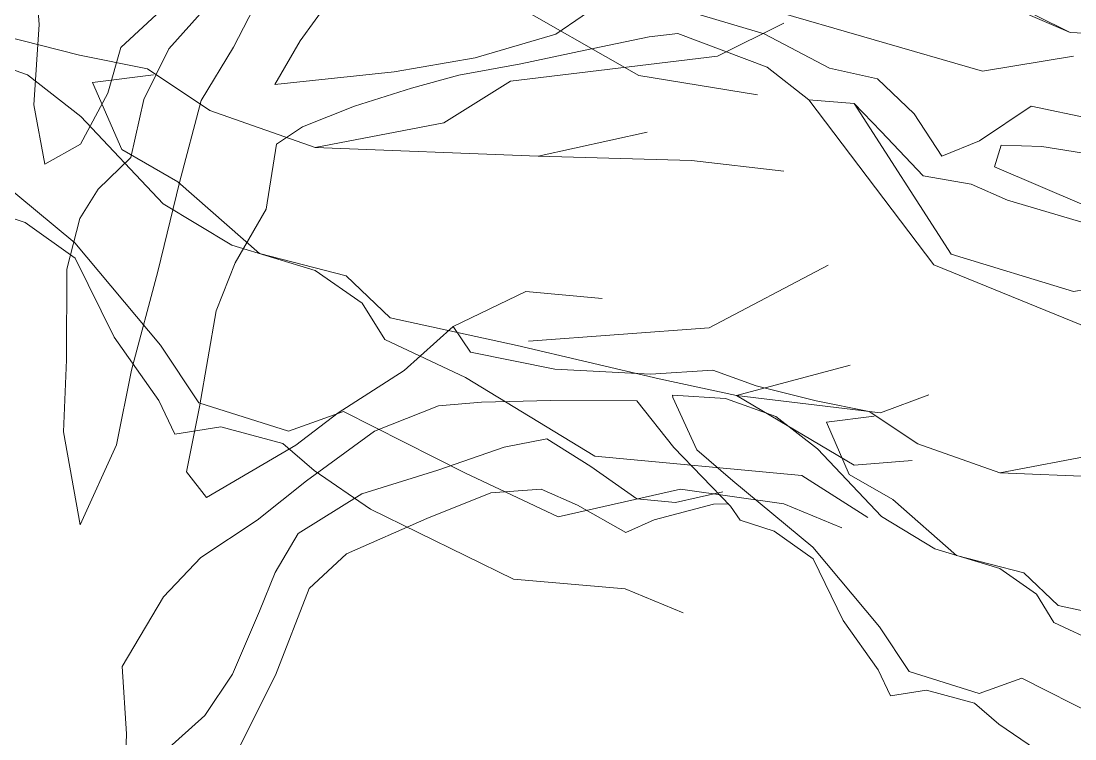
# Model space of a CAD drawing. Header units: millimetres. Extents: x -13512 to 8923, y -6533 to 5096.
# Drawn here: x -462.3 to -216.1, y -6106.2 to -5938.6 of the extents above; entities that cross this region are included whole.
import ezdxf

# ---------------------------------------------------------------- set-up
doc = ezdxf.new("R2010")
doc.units = ezdxf.units.MM
for name, color, linetype, lineweight in [('A-ELEWACJA CIENKA', 11, 'Continuous', 13), ('B-materiały', 9, 'Continuous', 0), ('Layer1', 7, 'Continuous', 0)]:
    doc.layers.add(name, color=color, linetype=linetype, lineweight=lineweight)

# ---------------------------------------------------------------- blocks, each defined once
blk = doc.blocks.new('A$C2EBD462E')
at = {"layer": 'B-materiały'}
for p, q in [((-54.34, 519.05), (-52.64, 495.63)), ((-7.25, 490.31), (1.8, 507.85)), ((160.38, 507.56), (188.22, 493.74)), ((188.22, 493.74), (157.87, 506.75)), ((-33.51, 490.21), (-18.77, 503.98)), ((15.37, 501.49), (8.35, 491.81)), ((68.09, 493.31), (80.72, 502.01)), ((94.17, 500.11), (116.69, 493.41)), ((-13.63, 499.64), (-22.33, 489.93)), ((-52.64, 495.63), (-53.84, 476.85)), ((49.23, 487.81), (68.09, 493.31)), ((89.89, 492.74), (74.89, 489.57)), ((96.58, 493.47), (89.89, 492.74)), ((117.44, 485.61), (96.58, 493.47)), ((116.69, 493.41), (131.97, 485.41)), ((188.22, 493.74), (206.52, 492.92)), ((-36.59, 479.52), (-33.51, 490.21)), ((-22.33, 489.93), (-28.17, 478.05)), ((-14.76, 477.83), (-7.25, 490.31)), ((8.35, 491.81), (2.46, 481.61)), ((30.32, 484.54), (49.23, 487.81)), ((74.89, 489.57), (59.88, 486.4)), ((59.88, 486.4), (45.42, 483.8)), ((127.13, 478.03), (117.44, 485.61)), ((131.97, 485.41), (143.21, 482.9)), ((2.46, 481.61), (30.32, 484.54)), ((45.42, 483.8), (34.33, 480.73)), ((143.21, 482.9), (151.79, 474.74)), ((34.33, 480.73), (21.03, 476.49)), ((-43, 467.62), (-36.59, 479.52)), ((-28.17, 478.05), (-31.19, 464.57)), ((-19.87, 458.71), (-14.76, 477.83)), ((156.37, 439.5), (127.13, 478.03)), ((137.76, 477.18), (127.13, 478.03)), ((-53.84, 476.85), (-51.26, 462.95)), ((21.03, 476.49), (8.85, 471.72)), ((137.76, 477.18), (160.38, 441.94)), ((144.07, 470.63), (137.76, 477.18)), ((167.03, 468.42), (179.12, 476.54)), ((179.12, 476.54), (193.16, 473.54)), ((151.79, 474.74), (158.18, 464.84)), ((8.85, 471.72), (2.81, 467.65)), ((153.83, 460.26), (144.07, 470.63)), ((158.18, 464.84), (167.03, 468.42)), ((-51.26, 462.95), (-43, 467.62)), ((2.81, 467.65), (0.4, 452.51)), ((172.09, 467.42), (170.54, 462.36)), ((181.59, 467.1), (172.09, 467.42)), ((196.73, 464.69), (181.59, 467.1)), ((-31.19, 464.57), (-38.82, 457.11)), ((170.54, 462.36), (191.43, 453.38)), ((-24.93, 437.91), (-19.87, 458.71)), ((165.05, 458.31), (153.83, 460.26)), ((173.52, 454.61), (165.05, 458.31)), ((-38.82, 457.11), (-43.12, 450.3)), ((194.35, 448.43), (173.52, 454.61)), ((0.4, 452.51), (-6.81, 439.92)), ((-43.12, 450.3), (-46.18, 438.5)), ((160.38, 441.94), (188.97, 433.27)), ((-46.18, 438.5), (-46.2, 417.27)), ((-6.81, 439.92), (-11.3, 428.75)), ((198.75, 422.15), (156.37, 439.5)), ((-31.06, 414.85), (-24.93, 437.91)), ((188.97, 433.27), (210.53, 436.79)), ((44.1, 425.11), (61.08, 433.27)), ((61.08, 433.27), (78.89, 431.64)), ((-11.3, 428.75), (-15.2, 406.31)), ((32.63, 414.77), (44.1, 425.11)), ((44.1, 425.11), (48.16, 419.07)), ((48.16, 419.07), (67.81, 415.09)), ((-46.2, 417.27), (-46.9, 400.49)), ((-34.54, 397.45), (-31.06, 414.85)), ((17.23, 404.89), (32.63, 414.77)), ((67.81, 415.09), (90.19, 413.98)), ((90.19, 413.98), (104.69, 414.9)), ((104.69, 414.9), (114.84, 411.24)), ((114.84, 411.24), (128.89, 407.69)), ((107.65, 408.27), (95.34, 409.08)), ((95.34, 409.08), (95.35, 408.52)), ((-15.2, 406.31), (-18.18, 391.15)), ((40.65, 406.59), (25.72, 400.63)), ((50.69, 407.4), (40.65, 406.59)), ((66.88, 407.81), (50.69, 407.4)), ((86.99, 407.75), (66.88, 407.81)), ((95.64, 396.8), (86.99, 407.75)), ((95.35, 408.52), (101.03, 396.3)), ((119.48, 404.1), (107.65, 408.27)), ((128.89, 407.69), (141.24, 405.2)), ((7.36, 397.38), (17.23, 404.89)), ((129.17, 396.52), (119.48, 404.1)), ((142.39, 404.11), (131.25, 402.72)), ((141.24, 405.2), (152.6, 397.67)), ((131.25, 402.72), (136.58, 390.56)), ((-46.9, 400.49), (-43.01, 378.8)), ((25.72, 400.63), (9.81, 389.06)), ((55.98, 396.92), (65.99, 398.85)), ((65.99, 398.85), (76.2, 392.4)), ((-43.01, 378.8), (-34.54, 397.45)), ((-13.56, 385.12), (7.36, 397.38)), ((40.47, 391.5), (55.98, 396.92)), ((108.84, 383.16), (95.64, 396.8)), ((101.03, 396.3), (109.4, 389.02)), ((144.09, 380.69), (129.17, 396.52)), ((152.6, 397.67), (171.77, 390.88)), ((171.77, 390.88), (195.12, 395.38)), ((22.73, 386.03), (40.47, 391.5)), ((76.2, 392.4), (87.01, 384.85)), ((-18.18, 391.15), (-13.56, 385.12)), ((9.81, 389.06), (-1.69, 379.83)), ((109.4, 389.02), (128.07, 373.59)), ((136.58, 390.56), (146.79, 384.67)), ((171.77, 390.88), (212.29, 389.34)), ((64.6, 387.08), (52.89, 386.23)), ((73.08, 383.38), (64.6, 387.08)), ((95.97, 383.96), (107.08, 386.47)), ((7.88, 376.72), (22.73, 386.03)), ((52.89, 386.23), (37.96, 380.27)), ((87.01, 384.85), (95.97, 383.96)), ((146.79, 384.67), (161.64, 371.64)), ((84.41, 376.96), (73.08, 383.38)), ((104.91, 383.62), (91.04, 379.92)), ((108.47, 383.64), (104.91, 383.62)), ((111.15, 379.87), (108.84, 383.16)), ((-1.69, 379.83), (-14.88, 371.12)), ((37.96, 380.27), (19.17, 371.98)), ((91.04, 379.92), (84.41, 376.96)), ((119.04, 377.27), (111.15, 379.87)), ((156.57, 373.18), (144.09, 380.69)), ((2.52, 367.65), (7.88, 376.72)), ((128.14, 370.8), (119.04, 377.27)), ((19.17, 371.98), (10.44, 363.94)), ((128.07, 373.59), (143.62, 354.98)), ((171.77, 368.54), (156.57, 373.18)), ((-14.88, 371.12), (-23.59, 361.97)), ((135.2, 356.45), (128.14, 370.8)), ((161.64, 371.64), (177.38, 367.56)), ((-1.16, 358.62), (2.52, 367.65)), ((180.3, 362.61), (171.77, 368.54)), ((177.38, 367.56), (185.39, 359.94)), ((-23.59, 361.97), (-33.2, 345.68)), ((10.44, 363.94), (2.57, 343.63)), ((184.37, 356), (180.3, 362.61)), ((185.39, 359.94), (208.42, 354.93)), ((-7.5, 343.94), (-1.16, 358.62)), ((143.31, 344.92), (135.2, 356.45)), ((143.62, 354.98), (150.58, 344.54)), ((199.07, 349.11), (184.37, 356)), ((-33.2, 345.68), (-32.2, 329.95)), ((146.26, 338.85), (143.31, 344.92)), ((-13.96, 334.28), (-7.5, 343.94)), ((2.57, 343.63), (-5.95, 326.66)), ((150.58, 344.54), (166.91, 339.37)), ((166.91, 339.37), (176.88, 342.97)), ((176.88, 342.97), (198.95, 331.79)), ((154.6, 340.18), (146.26, 338.85)), ((165.85, 337.11), (154.6, 340.18)), ((171.56, 332.22), (165.85, 337.11)), ((-31.48, 318.56), (-13.96, 334.28)), ((-32.2, 329.95), (-32.65, 316.8)), ((181.79, 325.21), (171.56, 332.22))]:
    blk.add_line(p, q, dxfattribs=at)

msp = doc.modelspace()

# ---------------------------------------------------------------- linework, layer by layer
at = {"layer": 'Layer1'}
for p, q in [((-317.96, -5951.34), (-358.89, -5927.99)), ((-317.96, -5951.34), (-358.89, -5927.99)), ((-317.96, -5951.34), (-358.89, -5927.99)), ((-317.96, -5951.34), (-358.89, -5927.99)), ((-317.96, -5951.34), (-358.89, -5927.99)), ((-317.96, -5951.34), (-358.89, -5927.99)), ((-317.96, -5951.34), (-358.89, -5927.99)), ((-317.96, -5951.34), (-358.89, -5927.99)), ((-288.31, -5935.66), (-237.72, -5950.3)), ((-288.31, -5935.66), (-237.72, -5950.3)), ((-288.31, -5935.66), (-237.72, -5950.3)), ((-288.31, -5935.66), (-237.72, -5950.3)), ((-288.31, -5935.66), (-237.72, -5950.3)), ((-288.31, -5935.66), (-237.72, -5950.3)), ((-288.31, -5935.66), (-237.72, -5950.3)), ((-288.31, -5935.66), (-237.72, -5950.3)), ((-299.59, -5946.81), (-284.12, -5939.14)), ((-299.59, -5946.81), (-284.12, -5939.14)), ((-299.59, -5946.81), (-284.12, -5939.14)), ((-299.59, -5946.81), (-284.12, -5939.14)), ((-299.59, -5946.81), (-284.12, -5939.14)), ((-299.59, -5946.81), (-284.12, -5939.14)), ((-299.59, -5946.81), (-284.12, -5939.14)), ((-299.59, -5946.81), (-284.12, -5939.14)), ((-466.73, -5942), (-448.66, -5946.58)), ((-466.73, -5942), (-448.66, -5946.58)), ((-466.73, -5942), (-448.66, -5946.58)), ((-466.73, -5942), (-448.66, -5946.58)), ((-466.73, -5942), (-448.66, -5946.58)), ((-466.73, -5942), (-448.66, -5946.58)), ((-466.73, -5942), (-448.66, -5946.58)), ((-466.73, -5942), (-448.66, -5946.58)), ((-460.75, -5951.19), (-475.96, -5945.83)), ((-460.75, -5951.19), (-475.96, -5945.83)), ((-460.75, -5951.19), (-475.96, -5945.83)), ((-460.75, -5951.19), (-475.96, -5945.83)), ((-460.75, -5951.19), (-475.96, -5945.83)), ((-460.75, -5951.19), (-475.96, -5945.83)), ((-460.75, -5951.19), (-475.96, -5945.83)), ((-460.75, -5951.19), (-475.96, -5945.83)), ((-448.66, -5946.58), (-432.79, -5949.77)), ((-448.66, -5946.58), (-432.79, -5949.77)), ((-448.66, -5946.58), (-432.79, -5949.77)), ((-448.66, -5946.58), (-432.79, -5949.77)), ((-448.66, -5946.58), (-432.79, -5949.77)), ((-448.66, -5946.58), (-432.79, -5949.77)), ((-448.66, -5946.58), (-432.79, -5949.77)), ((-448.66, -5946.58), (-432.79, -5949.77)), ((-348, -5952.67), (-299.59, -5946.81)), ((-348, -5952.67), (-299.59, -5946.81)), ((-348, -5952.67), (-299.59, -5946.81)), ((-348, -5952.67), (-299.59, -5946.81)), ((-348, -5952.67), (-299.59, -5946.81)), ((-348, -5952.67), (-299.59, -5946.81)), ((-348, -5952.67), (-299.59, -5946.81)), ((-348, -5952.67), (-299.59, -5946.81)), ((-237.72, -5950.3), (-216.45, -5946.81)), ((-237.72, -5950.3), (-216.45, -5946.81)), ((-237.72, -5950.3), (-216.45, -5946.81)), ((-237.72, -5950.3), (-216.45, -5946.81)), ((-237.72, -5950.3), (-216.45, -5946.81)), ((-237.72, -5950.3), (-216.45, -5946.81)), ((-237.72, -5950.3), (-216.45, -5946.81)), ((-237.72, -5950.3), (-216.45, -5946.81)), ((-448.3, -5960.93), (-460.75, -5951.19)), ((-448.3, -5960.93), (-460.75, -5951.19)), ((-448.3, -5960.93), (-460.75, -5951.19)), ((-448.3, -5960.93), (-460.75, -5951.19)), ((-448.3, -5960.93), (-460.75, -5951.19)), ((-448.3, -5960.93), (-460.75, -5951.19)), ((-448.3, -5960.93), (-460.75, -5951.19)), ((-448.3, -5960.93), (-460.75, -5951.19)), ((-431.32, -5951.17), (-445.63, -5952.96)), ((-431.32, -5951.17), (-445.63, -5952.96)), ((-431.32, -5951.17), (-445.63, -5952.96)), ((-431.32, -5951.17), (-445.63, -5952.96)), ((-431.32, -5951.17), (-445.63, -5952.96)), ((-431.32, -5951.17), (-445.63, -5952.96)), ((-431.32, -5951.17), (-445.63, -5952.96)), ((-431.32, -5951.17), (-445.63, -5952.96)), ((-432.79, -5949.77), (-418.19, -5959.46)), ((-432.79, -5949.77), (-418.19, -5959.46)), ((-432.79, -5949.77), (-418.19, -5959.46)), ((-432.79, -5949.77), (-418.19, -5959.46)), ((-432.79, -5949.77), (-418.19, -5959.46)), ((-432.79, -5949.77), (-418.19, -5959.46)), ((-432.79, -5949.77), (-418.19, -5959.46)), ((-432.79, -5949.77), (-418.19, -5959.46)), ((-290.25, -5955.87), (-317.96, -5951.34)), ((-290.25, -5955.87), (-317.96, -5951.34)), ((-290.25, -5955.87), (-317.96, -5951.34)), ((-290.25, -5955.87), (-317.96, -5951.34)), ((-290.25, -5955.87), (-317.96, -5951.34)), ((-290.25, -5955.87), (-317.96, -5951.34)), ((-290.25, -5955.87), (-317.96, -5951.34)), ((-290.25, -5955.87), (-317.96, -5951.34)), ((-445.63, -5952.96), (-438.78, -5968.59)), ((-445.63, -5952.96), (-438.78, -5968.59)), ((-445.63, -5952.96), (-438.78, -5968.59)), ((-445.63, -5952.96), (-438.78, -5968.59)), ((-445.63, -5952.96), (-438.78, -5968.59)), ((-445.63, -5952.96), (-438.78, -5968.59)), ((-445.63, -5952.96), (-438.78, -5968.59)), ((-445.63, -5952.96), (-438.78, -5968.59)), ((-363.55, -5962.39), (-348, -5952.67)), ((-363.55, -5962.39), (-348, -5952.67)), ((-363.55, -5962.39), (-348, -5952.67)), ((-363.55, -5962.39), (-348, -5952.67)), ((-363.55, -5962.39), (-348, -5952.67)), ((-363.55, -5962.39), (-348, -5952.67)), ((-363.55, -5962.39), (-348, -5952.67)), ((-363.55, -5962.39), (-348, -5952.67)), ((-429.13, -5981.27), (-448.3, -5960.93)), ((-429.13, -5981.27), (-448.3, -5960.93)), ((-429.13, -5981.27), (-448.3, -5960.93)), ((-429.13, -5981.27), (-448.3, -5960.93)), ((-429.13, -5981.27), (-448.3, -5960.93)), ((-429.13, -5981.27), (-448.3, -5960.93)), ((-429.13, -5981.27), (-448.3, -5960.93)), ((-429.13, -5981.27), (-448.3, -5960.93)), ((-418.19, -5959.46), (-393.56, -5968.17)), ((-418.19, -5959.46), (-393.56, -5968.17)), ((-418.19, -5959.46), (-393.56, -5968.17)), ((-418.19, -5959.46), (-393.56, -5968.17)), ((-418.19, -5959.46), (-393.56, -5968.17)), ((-418.19, -5959.46), (-393.56, -5968.17)), ((-418.19, -5959.46), (-393.56, -5968.17)), ((-418.19, -5959.46), (-393.56, -5968.17)), ((-393.56, -5968.17), (-363.55, -5962.39)), ((-393.56, -5968.17), (-363.55, -5962.39)), ((-393.56, -5968.17), (-363.55, -5962.39)), ((-393.56, -5968.17), (-363.55, -5962.39)), ((-393.56, -5968.17), (-363.55, -5962.39)), ((-393.56, -5968.17), (-363.55, -5962.39)), ((-393.56, -5968.17), (-363.55, -5962.39)), ((-393.56, -5968.17), (-363.55, -5962.39)), ((-341.49, -5970.16), (-316.03, -5964.58)), ((-316.03, -5964.58), (-341.49, -5970.16)), ((-341.49, -5970.16), (-316.03, -5964.58)), ((-316.03, -5964.58), (-341.49, -5970.16)), ((-341.49, -5970.16), (-316.03, -5964.58)), ((-316.03, -5964.58), (-341.49, -5970.16)), ((-341.49, -5970.16), (-316.03, -5964.58)), ((-316.03, -5964.58), (-341.49, -5970.16)), ((-341.49, -5970.16), (-316.03, -5964.58)), ((-316.03, -5964.58), (-341.49, -5970.16)), ((-341.49, -5970.16), (-316.03, -5964.58)), ((-316.03, -5964.58), (-341.49, -5970.16)), ((-341.49, -5970.16), (-316.03, -5964.58)), ((-316.03, -5964.58), (-341.49, -5970.16)), ((-341.49, -5970.16), (-316.03, -5964.58)), ((-316.03, -5964.58), (-341.49, -5970.16)), ((-438.78, -5968.59), (-425.67, -5976.15)), ((-438.78, -5968.59), (-425.67, -5976.15)), ((-438.78, -5968.59), (-425.67, -5976.15)), ((-438.78, -5968.59), (-425.67, -5976.15)), ((-438.78, -5968.59), (-425.67, -5976.15)), ((-438.78, -5968.59), (-425.67, -5976.15)), ((-438.78, -5968.59), (-425.67, -5976.15)), ((-438.78, -5968.59), (-425.67, -5976.15)), ((-393.56, -5968.17), (-341.49, -5970.16)), ((-393.56, -5968.17), (-341.49, -5970.16)), ((-393.56, -5968.17), (-341.49, -5970.16)), ((-393.56, -5968.17), (-341.49, -5970.16)), ((-393.56, -5968.17), (-341.49, -5970.16)), ((-393.56, -5968.17), (-341.49, -5970.16)), ((-393.56, -5968.17), (-341.49, -5970.16)), ((-393.56, -5968.17), (-341.49, -5970.16)), ((-473.71, -5970.56), (-449.72, -5990.4)), ((-473.71, -5970.56), (-449.72, -5990.4)), ((-473.71, -5970.56), (-449.72, -5990.4)), ((-473.71, -5970.56), (-449.72, -5990.4)), ((-473.71, -5970.56), (-449.72, -5990.4)), ((-473.71, -5970.56), (-449.72, -5990.4)), ((-473.71, -5970.56), (-449.72, -5990.4)), ((-473.71, -5970.56), (-449.72, -5990.4)), ((-341.49, -5970.16), (-305.72, -5971.2)), ((-341.49, -5970.16), (-305.72, -5971.2)), ((-341.49, -5970.16), (-305.72, -5971.2)), ((-341.49, -5970.16), (-305.72, -5971.2)), ((-341.49, -5970.16), (-305.72, -5971.2)), ((-341.49, -5970.16), (-305.72, -5971.2)), ((-341.49, -5970.16), (-305.72, -5971.2)), ((-341.49, -5970.16), (-305.72, -5971.2)), ((-305.72, -5971.2), (-284.12, -5973.64)), ((-305.72, -5971.2), (-284.12, -5973.64)), ((-305.72, -5971.2), (-284.12, -5973.64)), ((-305.72, -5971.2), (-284.12, -5973.64)), ((-305.72, -5971.2), (-284.12, -5973.64)), ((-305.72, -5971.2), (-284.12, -5973.64)), ((-305.72, -5971.2), (-284.12, -5973.64)), ((-305.72, -5971.2), (-284.12, -5973.64)), ((-425.67, -5976.15), (-406.58, -5992.91)), ((-425.67, -5976.15), (-406.58, -5992.91)), ((-425.67, -5976.15), (-406.58, -5992.91)), ((-425.67, -5976.15), (-406.58, -5992.91)), ((-425.67, -5976.15), (-406.58, -5992.91)), ((-425.67, -5976.15), (-406.58, -5992.91)), ((-425.67, -5976.15), (-406.58, -5992.91)), ((-425.67, -5976.15), (-406.58, -5992.91)), ((-413.09, -5990.92), (-429.13, -5981.27)), ((-413.09, -5990.92), (-429.13, -5981.27)), ((-413.09, -5990.92), (-429.13, -5981.27)), ((-413.09, -5990.92), (-429.13, -5981.27)), ((-413.09, -5990.92), (-429.13, -5981.27)), ((-413.09, -5990.92), (-429.13, -5981.27)), ((-413.09, -5990.92), (-429.13, -5981.27)), ((-413.09, -5990.92), (-429.13, -5981.27)), ((-461.33, -5985.66), (-471.46, -5982.33)), ((-461.33, -5985.66), (-471.46, -5982.33)), ((-461.33, -5985.66), (-471.46, -5982.33)), ((-461.33, -5985.66), (-471.46, -5982.33)), ((-461.33, -5985.66), (-471.46, -5982.33)), ((-461.33, -5985.66), (-471.46, -5982.33)), ((-461.33, -5985.66), (-471.46, -5982.33)), ((-461.33, -5985.66), (-471.46, -5982.33)), ((-449.63, -5993.99), (-461.33, -5985.66)), ((-449.63, -5993.99), (-461.33, -5985.66)), ((-449.63, -5993.99), (-461.33, -5985.66)), ((-449.63, -5993.99), (-461.33, -5985.66)), ((-449.63, -5993.99), (-461.33, -5985.66)), ((-449.63, -5993.99), (-461.33, -5985.66)), ((-449.63, -5993.99), (-461.33, -5985.66)), ((-449.63, -5993.99), (-461.33, -5985.66)), ((-449.72, -5990.4), (-429.74, -6014.31)), ((-449.72, -5990.4), (-429.74, -6014.31)), ((-449.72, -5990.4), (-429.74, -6014.31)), ((-449.72, -5990.4), (-429.74, -6014.31)), ((-449.72, -5990.4), (-429.74, -6014.31)), ((-449.72, -5990.4), (-429.74, -6014.31)), ((-449.72, -5990.4), (-429.74, -6014.31)), ((-449.72, -5990.4), (-429.74, -6014.31)), ((-393.56, -5996.89), (-413.09, -5990.92)), ((-393.56, -5996.89), (-413.09, -5990.92)), ((-393.56, -5996.89), (-413.09, -5990.92)), ((-393.56, -5996.89), (-413.09, -5990.92)), ((-393.56, -5996.89), (-413.09, -5990.92)), ((-393.56, -5996.89), (-413.09, -5990.92)), ((-393.56, -5996.89), (-413.09, -5990.92)), ((-393.56, -5996.89), (-413.09, -5990.92)), ((-406.58, -5992.91), (-386.35, -5998.14)), ((-406.58, -5992.91), (-386.35, -5998.14)), ((-406.58, -5992.91), (-386.35, -5998.14)), ((-406.58, -5992.91), (-386.35, -5998.14)), ((-406.58, -5992.91), (-386.35, -5998.14)), ((-406.58, -5992.91), (-386.35, -5998.14)), ((-406.58, -5992.91), (-386.35, -5998.14)), ((-406.58, -5992.91), (-386.35, -5998.14)), ((-440.55, -6012.42), (-449.63, -5993.99)), ((-440.55, -6012.42), (-449.63, -5993.99)), ((-440.55, -6012.42), (-449.63, -5993.99)), ((-440.55, -6012.42), (-449.63, -5993.99)), ((-440.55, -6012.42), (-449.63, -5993.99)), ((-440.55, -6012.42), (-449.63, -5993.99)), ((-440.55, -6012.42), (-449.63, -5993.99)), ((-440.55, -6012.42), (-449.63, -5993.99)), ((-301.53, -6010.23), (-273.81, -5995.6)), ((-301.53, -6010.23), (-273.81, -5995.6)), ((-301.53, -6010.23), (-273.81, -5995.6)), ((-301.53, -6010.23), (-273.81, -5995.6)), ((-301.53, -6010.23), (-273.81, -5995.6)), ((-301.53, -6010.23), (-273.81, -5995.6)), ((-301.53, -6010.23), (-273.81, -5995.6)), ((-301.53, -6010.23), (-273.81, -5995.6)), ((-382.6, -6004.51), (-393.56, -5996.89)), ((-382.6, -6004.51), (-393.56, -5996.89)), ((-382.6, -6004.51), (-393.56, -5996.89)), ((-382.6, -6004.51), (-393.56, -5996.89)), ((-382.6, -6004.51), (-393.56, -5996.89)), ((-382.6, -6004.51), (-393.56, -5996.89)), ((-382.6, -6004.51), (-393.56, -5996.89)), ((-382.6, -6004.51), (-393.56, -5996.89)), ((-386.35, -5998.14), (-376.05, -6007.94)), ((-386.35, -5998.14), (-376.05, -6007.94)), ((-386.35, -5998.14), (-376.05, -6007.94)), ((-386.35, -5998.14), (-376.05, -6007.94)), ((-386.35, -5998.14), (-376.05, -6007.94)), ((-386.35, -5998.14), (-376.05, -6007.94)), ((-386.35, -5998.14), (-376.05, -6007.94)), ((-386.35, -5998.14), (-376.05, -6007.94)), ((-377.36, -6013), (-382.6, -6004.51)), ((-377.36, -6013), (-382.6, -6004.51)), ((-377.36, -6013), (-382.6, -6004.51)), ((-377.36, -6013), (-382.6, -6004.51)), ((-377.36, -6013), (-382.6, -6004.51)), ((-377.36, -6013), (-382.6, -6004.51)), ((-377.36, -6013), (-382.6, -6004.51)), ((-377.36, -6013), (-382.6, -6004.51)), ((-376.05, -6007.94), (-346.45, -6014.37)), ((-376.05, -6007.94), (-346.45, -6014.37)), ((-376.05, -6007.94), (-346.45, -6014.37)), ((-376.05, -6007.94), (-346.45, -6014.37)), ((-376.05, -6007.94), (-346.45, -6014.37)), ((-376.05, -6007.94), (-346.45, -6014.37)), ((-376.05, -6007.94), (-346.45, -6014.37)), ((-376.05, -6007.94), (-346.45, -6014.37)), ((-343.74, -6013.37), (-301.53, -6010.23)), ((-343.74, -6013.37), (-301.53, -6010.23)), ((-343.74, -6013.37), (-301.53, -6010.23)), ((-343.74, -6013.37), (-301.53, -6010.23)), ((-343.74, -6013.37), (-301.53, -6010.23)), ((-343.74, -6013.37), (-301.53, -6010.23)), ((-343.74, -6013.37), (-301.53, -6010.23)), ((-343.74, -6013.37), (-301.53, -6010.23)), ((-430.13, -6027.24), (-440.55, -6012.42)), ((-430.13, -6027.24), (-440.55, -6012.42)), ((-430.13, -6027.24), (-440.55, -6012.42)), ((-430.13, -6027.24), (-440.55, -6012.42)), ((-430.13, -6027.24), (-440.55, -6012.42)), ((-430.13, -6027.24), (-440.55, -6012.42)), ((-430.13, -6027.24), (-440.55, -6012.42)), ((-430.13, -6027.24), (-440.55, -6012.42)), ((-358.47, -6021.86), (-377.36, -6013)), ((-358.47, -6021.86), (-377.36, -6013)), ((-358.47, -6021.86), (-377.36, -6013)), ((-358.47, -6021.86), (-377.36, -6013)), ((-358.47, -6021.86), (-377.36, -6013)), ((-358.47, -6021.86), (-377.36, -6013)), ((-358.47, -6021.86), (-377.36, -6013)), ((-358.47, -6021.86), (-377.36, -6013)), ((-429.74, -6014.31), (-420.79, -6027.72)), ((-429.74, -6014.31), (-420.79, -6027.72)), ((-429.74, -6014.31), (-420.79, -6027.72)), ((-429.74, -6014.31), (-420.79, -6027.72)), ((-429.74, -6014.31), (-420.79, -6027.72)), ((-429.74, -6014.31), (-420.79, -6027.72)), ((-429.74, -6014.31), (-420.79, -6027.72)), ((-429.74, -6014.31), (-420.79, -6027.72)), ((-346.45, -6014.37), (-313.24, -6022.16)), ((-346.45, -6014.37), (-313.24, -6022.16)), ((-346.45, -6014.37), (-313.24, -6022.16)), ((-346.45, -6014.37), (-313.24, -6022.16)), ((-346.45, -6014.37), (-313.24, -6022.16)), ((-346.45, -6014.37), (-313.24, -6022.16)), ((-346.45, -6014.37), (-313.24, -6022.16)), ((-346.45, -6014.37), (-313.24, -6022.16)), ((-295.19, -6026.01), (-268.66, -6018.95)), ((-295.19, -6026.01), (-268.66, -6018.95)), ((-295.19, -6026.01), (-268.66, -6018.95)), ((-295.19, -6026.01), (-268.66, -6018.95)), ((-295.19, -6026.01), (-268.66, -6018.95)), ((-295.19, -6026.01), (-268.66, -6018.95)), ((-295.19, -6026.01), (-268.66, -6018.95)), ((-295.19, -6026.01), (-268.66, -6018.95)), ((-328.27, -6040.2), (-358.47, -6021.86)), ((-328.27, -6040.2), (-358.47, -6021.86)), ((-328.27, -6040.2), (-358.47, -6021.86)), ((-328.27, -6040.2), (-358.47, -6021.86)), ((-328.27, -6040.2), (-358.47, -6021.86)), ((-328.27, -6040.2), (-358.47, -6021.86)), ((-328.27, -6040.2), (-358.47, -6021.86)), ((-328.27, -6040.2), (-358.47, -6021.86)), ((-313.24, -6022.16), (-295.19, -6026.01)), ((-313.24, -6022.16), (-295.19, -6026.01)), ((-313.24, -6022.16), (-295.19, -6026.01)), ((-313.24, -6022.16), (-295.19, -6026.01)), ((-313.24, -6022.16), (-295.19, -6026.01)), ((-313.24, -6022.16), (-295.19, -6026.01)), ((-313.24, -6022.16), (-295.19, -6026.01)), ((-313.24, -6022.16), (-295.19, -6026.01)), ((-426.35, -6035.04), (-430.13, -6027.24)), ((-426.35, -6035.04), (-430.13, -6027.24)), ((-426.35, -6035.04), (-430.13, -6027.24)), ((-426.35, -6035.04), (-430.13, -6027.24)), ((-426.35, -6035.04), (-430.13, -6027.24)), ((-426.35, -6035.04), (-430.13, -6027.24)), ((-426.35, -6035.04), (-430.13, -6027.24)), ((-426.35, -6035.04), (-430.13, -6027.24)), ((-420.79, -6027.72), (-399.8, -6034.38)), ((-420.79, -6027.72), (-399.8, -6034.38)), ((-420.79, -6027.72), (-399.8, -6034.38)), ((-420.79, -6027.72), (-399.8, -6034.38)), ((-420.79, -6027.72), (-399.8, -6034.38)), ((-420.79, -6027.72), (-399.8, -6034.38)), ((-420.79, -6027.72), (-399.8, -6034.38)), ((-420.79, -6027.72), (-399.8, -6034.38)), ((-267.69, -6042.3), (-295.19, -6026.01)), ((-295.19, -6026.01), (-261.57, -6030.1)), ((-267.69, -6042.3), (-295.19, -6026.01)), ((-295.19, -6026.01), (-261.57, -6030.1)), ((-267.69, -6042.3), (-295.19, -6026.01)), ((-295.19, -6026.01), (-261.57, -6030.1)), ((-267.69, -6042.3), (-295.19, -6026.01)), ((-295.19, -6026.01), (-261.57, -6030.1)), ((-267.69, -6042.3), (-295.19, -6026.01)), ((-295.19, -6026.01), (-261.57, -6030.1)), ((-267.69, -6042.3), (-295.19, -6026.01)), ((-295.19, -6026.01), (-261.57, -6030.1)), ((-267.69, -6042.3), (-295.19, -6026.01)), ((-295.19, -6026.01), (-261.57, -6030.1)), ((-267.69, -6042.3), (-295.19, -6026.01)), ((-295.19, -6026.01), (-261.57, -6030.1)), ((-261.57, -6030.1), (-250.29, -6025.92)), ((-261.57, -6030.1), (-250.29, -6025.92)), ((-261.57, -6030.1), (-250.29, -6025.92)), ((-261.57, -6030.1), (-250.29, -6025.92)), ((-261.57, -6030.1), (-250.29, -6025.92)), ((-261.57, -6030.1), (-250.29, -6025.92)), ((-261.57, -6030.1), (-250.29, -6025.92)), ((-261.57, -6030.1), (-250.29, -6025.92)), ((-399.8, -6034.38), (-386.99, -6029.75)), ((-399.8, -6034.38), (-386.99, -6029.75)), ((-399.8, -6034.38), (-386.99, -6029.75)), ((-399.8, -6034.38), (-386.99, -6029.75)), ((-399.8, -6034.38), (-386.99, -6029.75)), ((-399.8, -6034.38), (-386.99, -6029.75)), ((-399.8, -6034.38), (-386.99, -6029.75)), ((-399.8, -6034.38), (-386.99, -6029.75)), ((-386.99, -6029.75), (-358.63, -6044.12)), ((-386.99, -6029.75), (-358.63, -6044.12)), ((-386.99, -6029.75), (-358.63, -6044.12)), ((-386.99, -6029.75), (-358.63, -6044.12)), ((-386.99, -6029.75), (-358.63, -6044.12)), ((-386.99, -6029.75), (-358.63, -6044.12)), ((-386.99, -6029.75), (-358.63, -6044.12)), ((-386.99, -6029.75), (-358.63, -6044.12)), ((-415.62, -6033.34), (-426.35, -6035.04)), ((-415.62, -6033.34), (-426.35, -6035.04)), ((-415.62, -6033.34), (-426.35, -6035.04)), ((-415.62, -6033.34), (-426.35, -6035.04)), ((-415.62, -6033.34), (-426.35, -6035.04)), ((-415.62, -6033.34), (-426.35, -6035.04)), ((-415.62, -6033.34), (-426.35, -6035.04)), ((-415.62, -6033.34), (-426.35, -6035.04)), ((-401.16, -6037.28), (-415.62, -6033.34)), ((-401.16, -6037.28), (-415.62, -6033.34)), ((-401.16, -6037.28), (-415.62, -6033.34)), ((-401.16, -6037.28), (-415.62, -6033.34)), ((-401.16, -6037.28), (-415.62, -6033.34)), ((-401.16, -6037.28), (-415.62, -6033.34)), ((-401.16, -6037.28), (-415.62, -6033.34)), ((-401.16, -6037.28), (-415.62, -6033.34)), ((-393.83, -6043.56), (-401.16, -6037.28)), ((-393.83, -6043.56), (-401.16, -6037.28)), ((-393.83, -6043.56), (-401.16, -6037.28)), ((-393.83, -6043.56), (-401.16, -6037.28)), ((-393.83, -6043.56), (-401.16, -6037.28)), ((-393.83, -6043.56), (-401.16, -6037.28)), ((-393.83, -6043.56), (-401.16, -6037.28)), ((-393.83, -6043.56), (-401.16, -6037.28)), ((-279.93, -6044.73), (-328.27, -6040.2)), ((-279.93, -6044.73), (-328.27, -6040.2)), ((-279.93, -6044.73), (-328.27, -6040.2)), ((-279.93, -6044.73), (-328.27, -6040.2)), ((-279.93, -6044.73), (-328.27, -6040.2)), ((-279.93, -6044.73), (-328.27, -6040.2)), ((-279.93, -6044.73), (-328.27, -6040.2)), ((-279.93, -6044.73), (-328.27, -6040.2)), ((-254.15, -6041.25), (-267.69, -6042.3)), ((-254.15, -6041.25), (-267.69, -6042.3)), ((-254.15, -6041.25), (-267.69, -6042.3)), ((-254.15, -6041.25), (-267.69, -6042.3)), ((-254.15, -6041.25), (-267.69, -6042.3)), ((-254.15, -6041.25), (-267.69, -6042.3)), ((-254.15, -6041.25), (-267.69, -6042.3)), ((-254.15, -6041.25), (-267.69, -6042.3)), ((-380.68, -6052.56), (-393.83, -6043.56)), ((-380.68, -6052.56), (-393.83, -6043.56)), ((-380.68, -6052.56), (-393.83, -6043.56)), ((-380.68, -6052.56), (-393.83, -6043.56)), ((-380.68, -6052.56), (-393.83, -6043.56)), ((-380.68, -6052.56), (-393.83, -6043.56)), ((-380.68, -6052.56), (-393.83, -6043.56)), ((-380.68, -6052.56), (-393.83, -6043.56)), ((-358.63, -6044.12), (-336.84, -6054.34)), ((-358.63, -6044.12), (-336.84, -6054.34)), ((-358.63, -6044.12), (-336.84, -6054.34)), ((-358.63, -6044.12), (-336.84, -6054.34)), ((-358.63, -6044.12), (-336.84, -6054.34)), ((-358.63, -6044.12), (-336.84, -6054.34)), ((-358.63, -6044.12), (-336.84, -6054.34)), ((-358.63, -6044.12), (-336.84, -6054.34)), ((-264.47, -6054.49), (-279.93, -6044.73)), ((-264.47, -6054.49), (-279.93, -6044.73)), ((-264.47, -6054.49), (-279.93, -6044.73)), ((-264.47, -6054.49), (-279.93, -6044.73)), ((-264.47, -6054.49), (-279.93, -6044.73)), ((-264.47, -6054.49), (-279.93, -6044.73)), ((-264.47, -6054.49), (-279.93, -6044.73)), ((-264.47, -6054.49), (-279.93, -6044.73)), ((-336.84, -6054.34), (-308.28, -6047.88)), ((-336.84, -6054.34), (-308.28, -6047.88)), ((-336.84, -6054.34), (-308.28, -6047.88)), ((-336.84, -6054.34), (-308.28, -6047.88)), ((-336.84, -6054.34), (-308.28, -6047.88)), ((-336.84, -6054.34), (-308.28, -6047.88)), ((-336.84, -6054.34), (-308.28, -6047.88)), ((-336.84, -6054.34), (-308.28, -6047.88)), ((-308.28, -6047.88), (-284.12, -6051.36)), ((-308.28, -6047.88), (-284.12, -6051.36)), ((-308.28, -6047.88), (-284.12, -6051.36)), ((-308.28, -6047.88), (-284.12, -6051.36)), ((-308.28, -6047.88), (-284.12, -6051.36)), ((-308.28, -6047.88), (-284.12, -6051.36)), ((-308.28, -6047.88), (-284.12, -6051.36)), ((-308.28, -6047.88), (-284.12, -6051.36)), ((-347.24, -6068.96), (-380.68, -6052.56)), ((-347.24, -6068.96), (-380.68, -6052.56)), ((-347.24, -6068.96), (-380.68, -6052.56)), ((-347.24, -6068.96), (-380.68, -6052.56)), ((-347.24, -6068.96), (-380.68, -6052.56)), ((-347.24, -6068.96), (-380.68, -6052.56)), ((-347.24, -6068.96), (-380.68, -6052.56)), ((-347.24, -6068.96), (-380.68, -6052.56)), ((-284.12, -6051.36), (-270.59, -6056.93)), ((-284.12, -6051.36), (-270.59, -6056.93)), ((-284.12, -6051.36), (-270.59, -6056.93)), ((-284.12, -6051.36), (-270.59, -6056.93)), ((-284.12, -6051.36), (-270.59, -6056.93)), ((-284.12, -6051.36), (-270.59, -6056.93)), ((-284.12, -6051.36), (-270.59, -6056.93)), ((-284.12, -6051.36), (-270.59, -6056.93)), ((-321.18, -6071.22), (-347.24, -6068.96)), ((-321.18, -6071.22), (-347.24, -6068.96)), ((-321.18, -6071.22), (-347.24, -6068.96)), ((-321.18, -6071.22), (-347.24, -6068.96)), ((-321.18, -6071.22), (-347.24, -6068.96)), ((-321.18, -6071.22), (-347.24, -6068.96)), ((-321.18, -6071.22), (-347.24, -6068.96)), ((-321.18, -6071.22), (-347.24, -6068.96)), ((-307.65, -6076.8), (-321.18, -6071.22)), ((-307.65, -6076.8), (-321.18, -6071.22)), ((-307.65, -6076.8), (-321.18, -6071.22)), ((-307.65, -6076.8), (-321.18, -6071.22)), ((-307.65, -6076.8), (-321.18, -6071.22)), ((-307.65, -6076.8), (-321.18, -6071.22)), ((-307.65, -6076.8), (-321.18, -6071.22)), ((-307.65, -6076.8), (-321.18, -6071.22))]:
    msp.add_line(p, q, dxfattribs=at)

# ---------------------------------------------------------------- block references
at = {"layer": 'A-ELEWACJA CIENKA'}
msp.add_blockref('A$C2EBD462E', (-405.44, -6435.01), dxfattribs=at)

doc.saveas('drawing.dxf')
